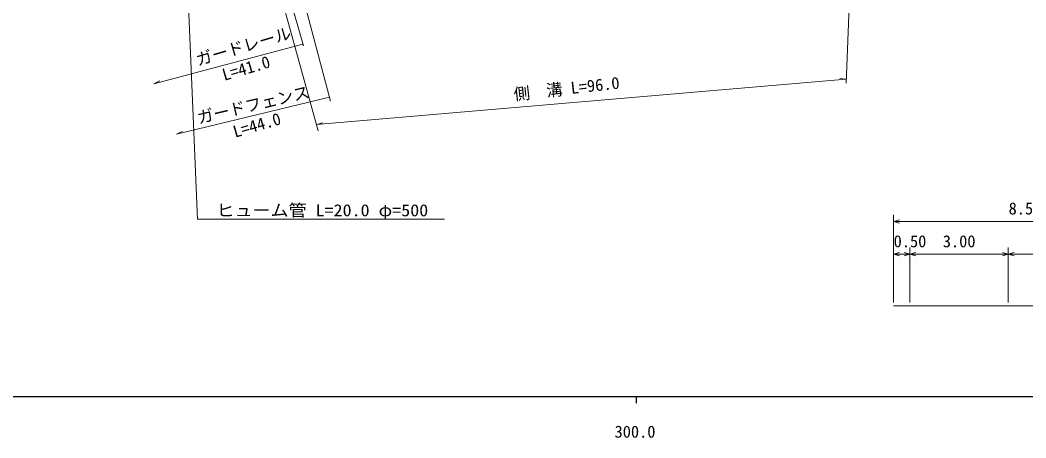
# Model space of a CAD drawing. Units: millimetres, scale not verified. Extents: x 40000 to 680000, y 20000 to 380000.
# Drawn here: x 274052 to 427466, y 198715 to 262378 of the extents above; entities that cross this region are included whole.
import ezdxf
from ezdxf.enums import TextEntityAlignment as Align

# ---------------------------------------------------------------- set-up
doc = ezdxf.new("R2010")
doc.units = ezdxf.units.MM
doc.header["$LTSCALE"] = 1000
for name, color, linetype, lineweight in [('M-STR-HTXT', 7, 'Continuous', 13), ('M-TTL-BAND', 7, 'Continuous', 25), ('M-WORK', 1, 'Continuous', 13)]:
    doc.layers.add(name, color=color, linetype=linetype, lineweight=lineweight)
doc.styles.add('ＭＳ ゴシック', font='')
doc.styles.get('ＭＳ ゴシック').set_extended_font_data('MS Gothic')

msp = doc.modelspace()

# ---------------------------------------------------------------- linework, layer by layer
at = {"layer": 'M-STR-HTXT'}
for p, q in [((400039, 252756), (401728, 294663)), ((319524, 245531), (309648, 281132)), ((317276, 258438), (310871, 280915)), ((321394, 250016), (313007, 281524)), ((400065, 253395), (399087, 253493))]:
    msp.add_line(p, q, dxfattribs=at)
for points in [[(299277, 275487), (301132, 232025), (338799, 232025)], [(317194, 258726), (294460, 252679), (295346, 253105)], [(400065, 253395), (319262, 246473), (320209, 246739)], [(321223, 250658), (297921, 245022), (298817, 245429)]]:
    msp.add_lwpolyline(points, dxfattribs=at)
at = {"layer": 'M-TTL-BAND'}
for p, q in [((40000, 205000), (579000, 205000)), ((368000, 205000), (368000, 204000))]:
    msp.add_line(p, q, dxfattribs=at)
at = {"layer": 'M-WORK'}
for p, q in [((407287, 219323), (407287, 232709)), ((407287, 231709), (408187, 231959)), ((407287, 231709), (449787, 231709)), ((407287, 231709), (408187, 231459)), ((409787, 219323), (409787, 227709)), ((424787, 219323), (424787, 227709)), ((407287, 226709), (408187, 226959)), ((407287, 226709), (409787, 226709)), ((407287, 226709), (408187, 226459)), ((409787, 226709), (408887, 226959)), ((409787, 226709), (408887, 226459)), ((409787, 226709), (410687, 226959)), ((409787, 226709), (424787, 226709)), ((409787, 226709), (410687, 226459)), ((424787, 226709), (423887, 226959)), ((424787, 226709), (423887, 226459)), ((424787, 226709), (425687, 226959)), ((424787, 226709), (439787, 226709)), ((424787, 226709), (425687, 226459)), ((407287, 218823), (409787, 218823)), ((409787, 218823), (424787, 218823)), ((424787, 218823), (439787, 218823))]:
    msp.add_line(p, q, dxfattribs=at)

# ---------------------------------------------------------------- texts
at = {"layer": 'M-STR-HTXT', "style": 'ＭＳ ゴシック'}
for s, rotation, p in [('ガードレール', 16.371, (308526, 256989)), ('L=41.0', 16.371, (308936, 253644)), ('側\u3000溝 L=96.0', 6.371, (357565, 250504)), ('ガードフェンス', 13.371, (309952, 248056)), ('L=44.0', 16.371, (310582, 244975))]:
    msp.add_text(s, height=1833, rotation=rotation, dxfattribs=at).set_placement(p, align=Align.BOTTOM_CENTER)
at = {"layer": 'M-STR-HTXT', "style": 'ＭＳ ゴシック', "width": 1.1}
msp.add_text('ヒューム管 L=20.0 φ=500', height=1833, dxfattribs=at).set_placement((320150, 231933), align=Align.BOTTOM_CENTER)
at = {"layer": 'M-TTL-BAND', "style": 'ＭＳ ゴシック'}
msp.add_text('300.0', height=1833, dxfattribs=at).set_placement((367844, 198195), align=Align.BOTTOM_CENTER)
at = {"layer": 'M-WORK', "style": 'ＭＳ ゴシック'}
for s, p in [('8.50', (427325, 232209)), ('0.50', (409787, 227209)), ('3.00', (417287, 227209))]:
    msp.add_text(s, height=1833, dxfattribs=at).set_placement(p, align=Align.BOTTOM_CENTER)

doc.saveas('drawing.dxf')
